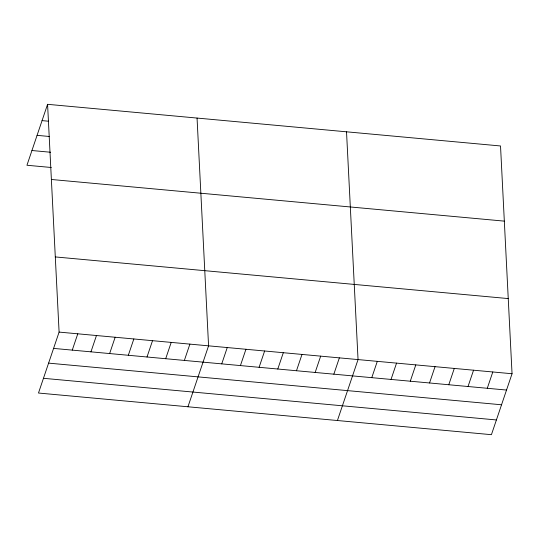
<?xml version="1.0" encoding="UTF-8"?>
<svg xmlns="http://www.w3.org/2000/svg" width="539" height="539" viewBox="0 0 539 539"><rect width="100%" height="100%" fill="white"/><g stroke="black" fill="none" stroke-linecap="round" stroke-linejoin="round"><path stroke-width="0.81" d="M47.58 104.317L59.101 332.091L38.478 393.032L491.42 434.683L512.05 373.743L500.522 145.968L47.58 104.317L26.95 165.257L51.32 167.494M72.266 350.121L77.784 333.809M90.95 351.839L96.468 335.527M109.633 353.557L115.157 337.246M128.316 355.275L133.84 338.964M147.006 356.993L152.524 340.682M165.689 358.711L171.207 342.4M184.372 360.429L189.89 344.118M187.949 406.777L208.573 345.836L197.052 118.061M221.738 363.865L227.256 347.554M240.421 365.583L245.946 349.272M259.104 367.302L264.629 350.99M277.794 369.02L283.312 352.708M296.477 370.738L301.995 354.426M315.16 372.456L320.678 356.144M333.843 374.174L339.361 357.869M337.421 420.521L358.051 359.587L346.523 131.806M371.775 377.664L377.3 361.352M391.031 379.436L396.549 363.124M410.28 381.201L415.798 364.896M429.529 382.973L435.047 366.661M448.778 384.745L454.296 368.433M468.027 386.517L473.552 370.205M487.283 388.282L492.801 371.977M42.055 120.621L48.557 121.221M37.07 135.35L49.258 136.475M31.936 150.522L50.619 152.247M51.38 179.48L504.329 221.131M55.301 256.928L508.243 298.579M59.101 332.091L512.05 373.743M53.583 348.403L506.532 390.054M48.598 363.131L501.546 404.782M43.464 378.304L496.406 419.955"/></g></svg>
